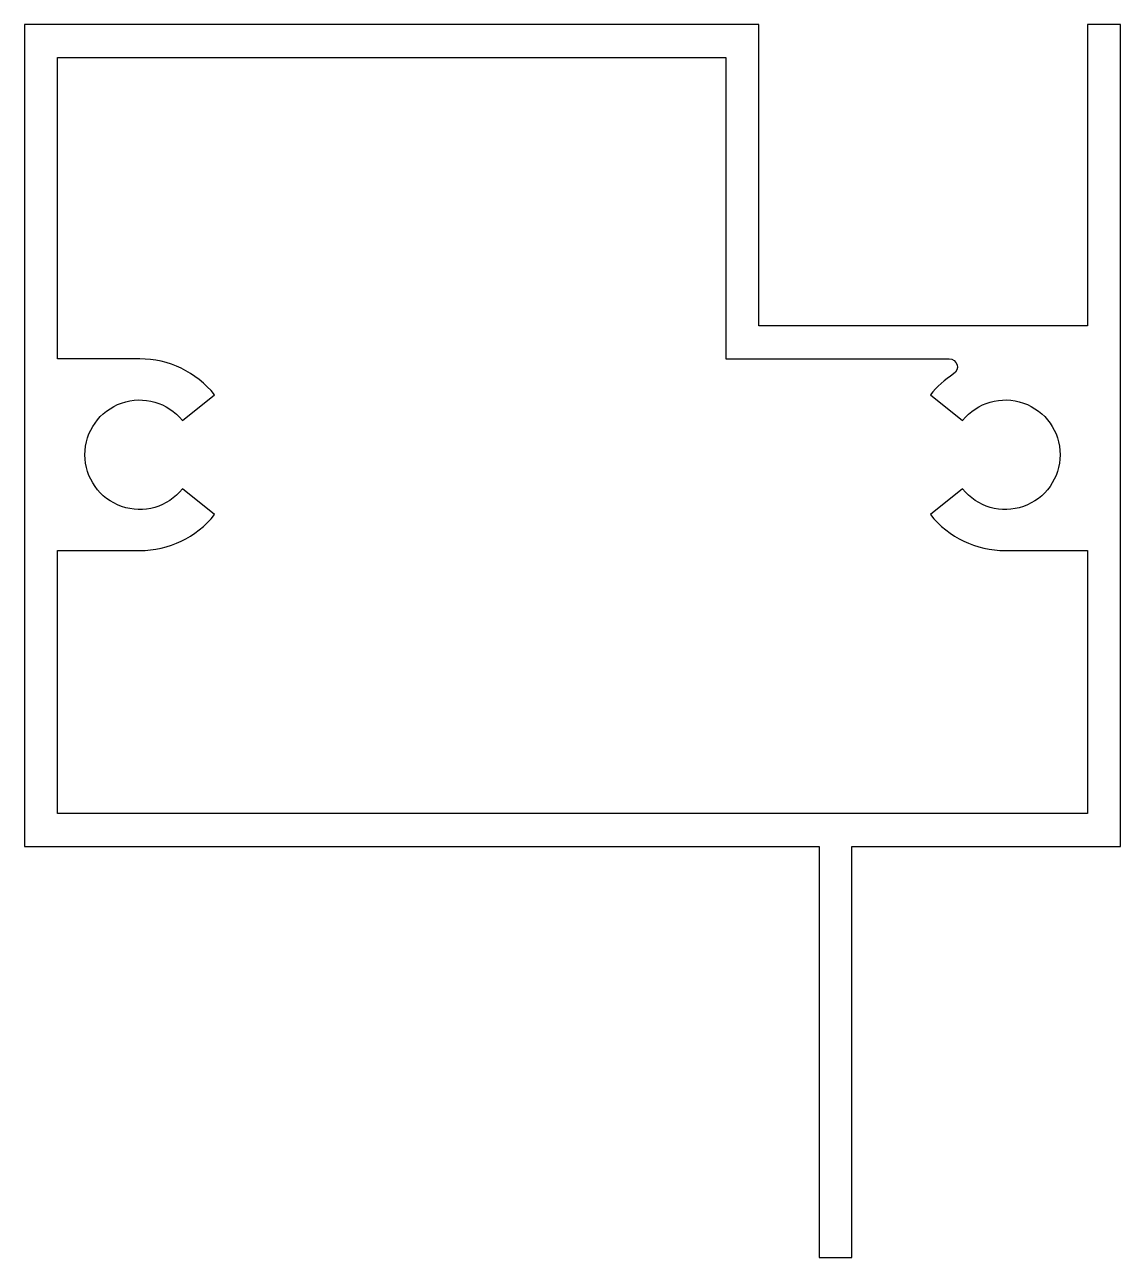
# Model space of a CAD drawing. Extents: x 234.6 to 274.6, y 216.9 to 261.9.
import ezdxf

# ---------------------------------------------------------------- set-up
doc = ezdxf.new("R2010")
doc.units = 0
doc.layers.add('ANA', color=220, linetype='CONTINUOUS')

msp = doc.modelspace()

# ---------------------------------------------------------------- linework, layer by layer
at = {"layer": 'ANA'}
msp.add_lwpolyline([(274.568, 231.944), (274.568, 261.944), (273.368, 261.944), (273.368, 250.944), (261.368, 250.944), (261.368, 261.944), (234.568, 261.944), (234.568, 231.944), (263.568, 231.944), (263.568, 216.944), (264.768, 216.944), (264.768, 231.944)], close=True, dxfattribs=at)
msp.add_lwpolyline([(235.768, 233.144), (235.768, 242.744), (238.768, 242.744, 0.227735), (241.5, 244.056), (240.329, 244.994, -2.849), (240.329, 247.494), (241.5, 248.431, 0.227735), (238.768, 249.744), (235.768, 249.744), (235.768, 260.744), (260.168, 260.744), (260.168, 249.744), (268.318, 249.744, -0.749206), (268.48, 249.191, 0.081692), (267.636, 248.431), (268.807, 247.494, -2.849), (268.807, 244.994), (267.636, 244.056, 0.227735), (270.368, 242.744), (273.368, 242.744), (273.368, 233.144)], format="xyb", close=True, dxfattribs=at)

doc.saveas('drawing.dxf')
